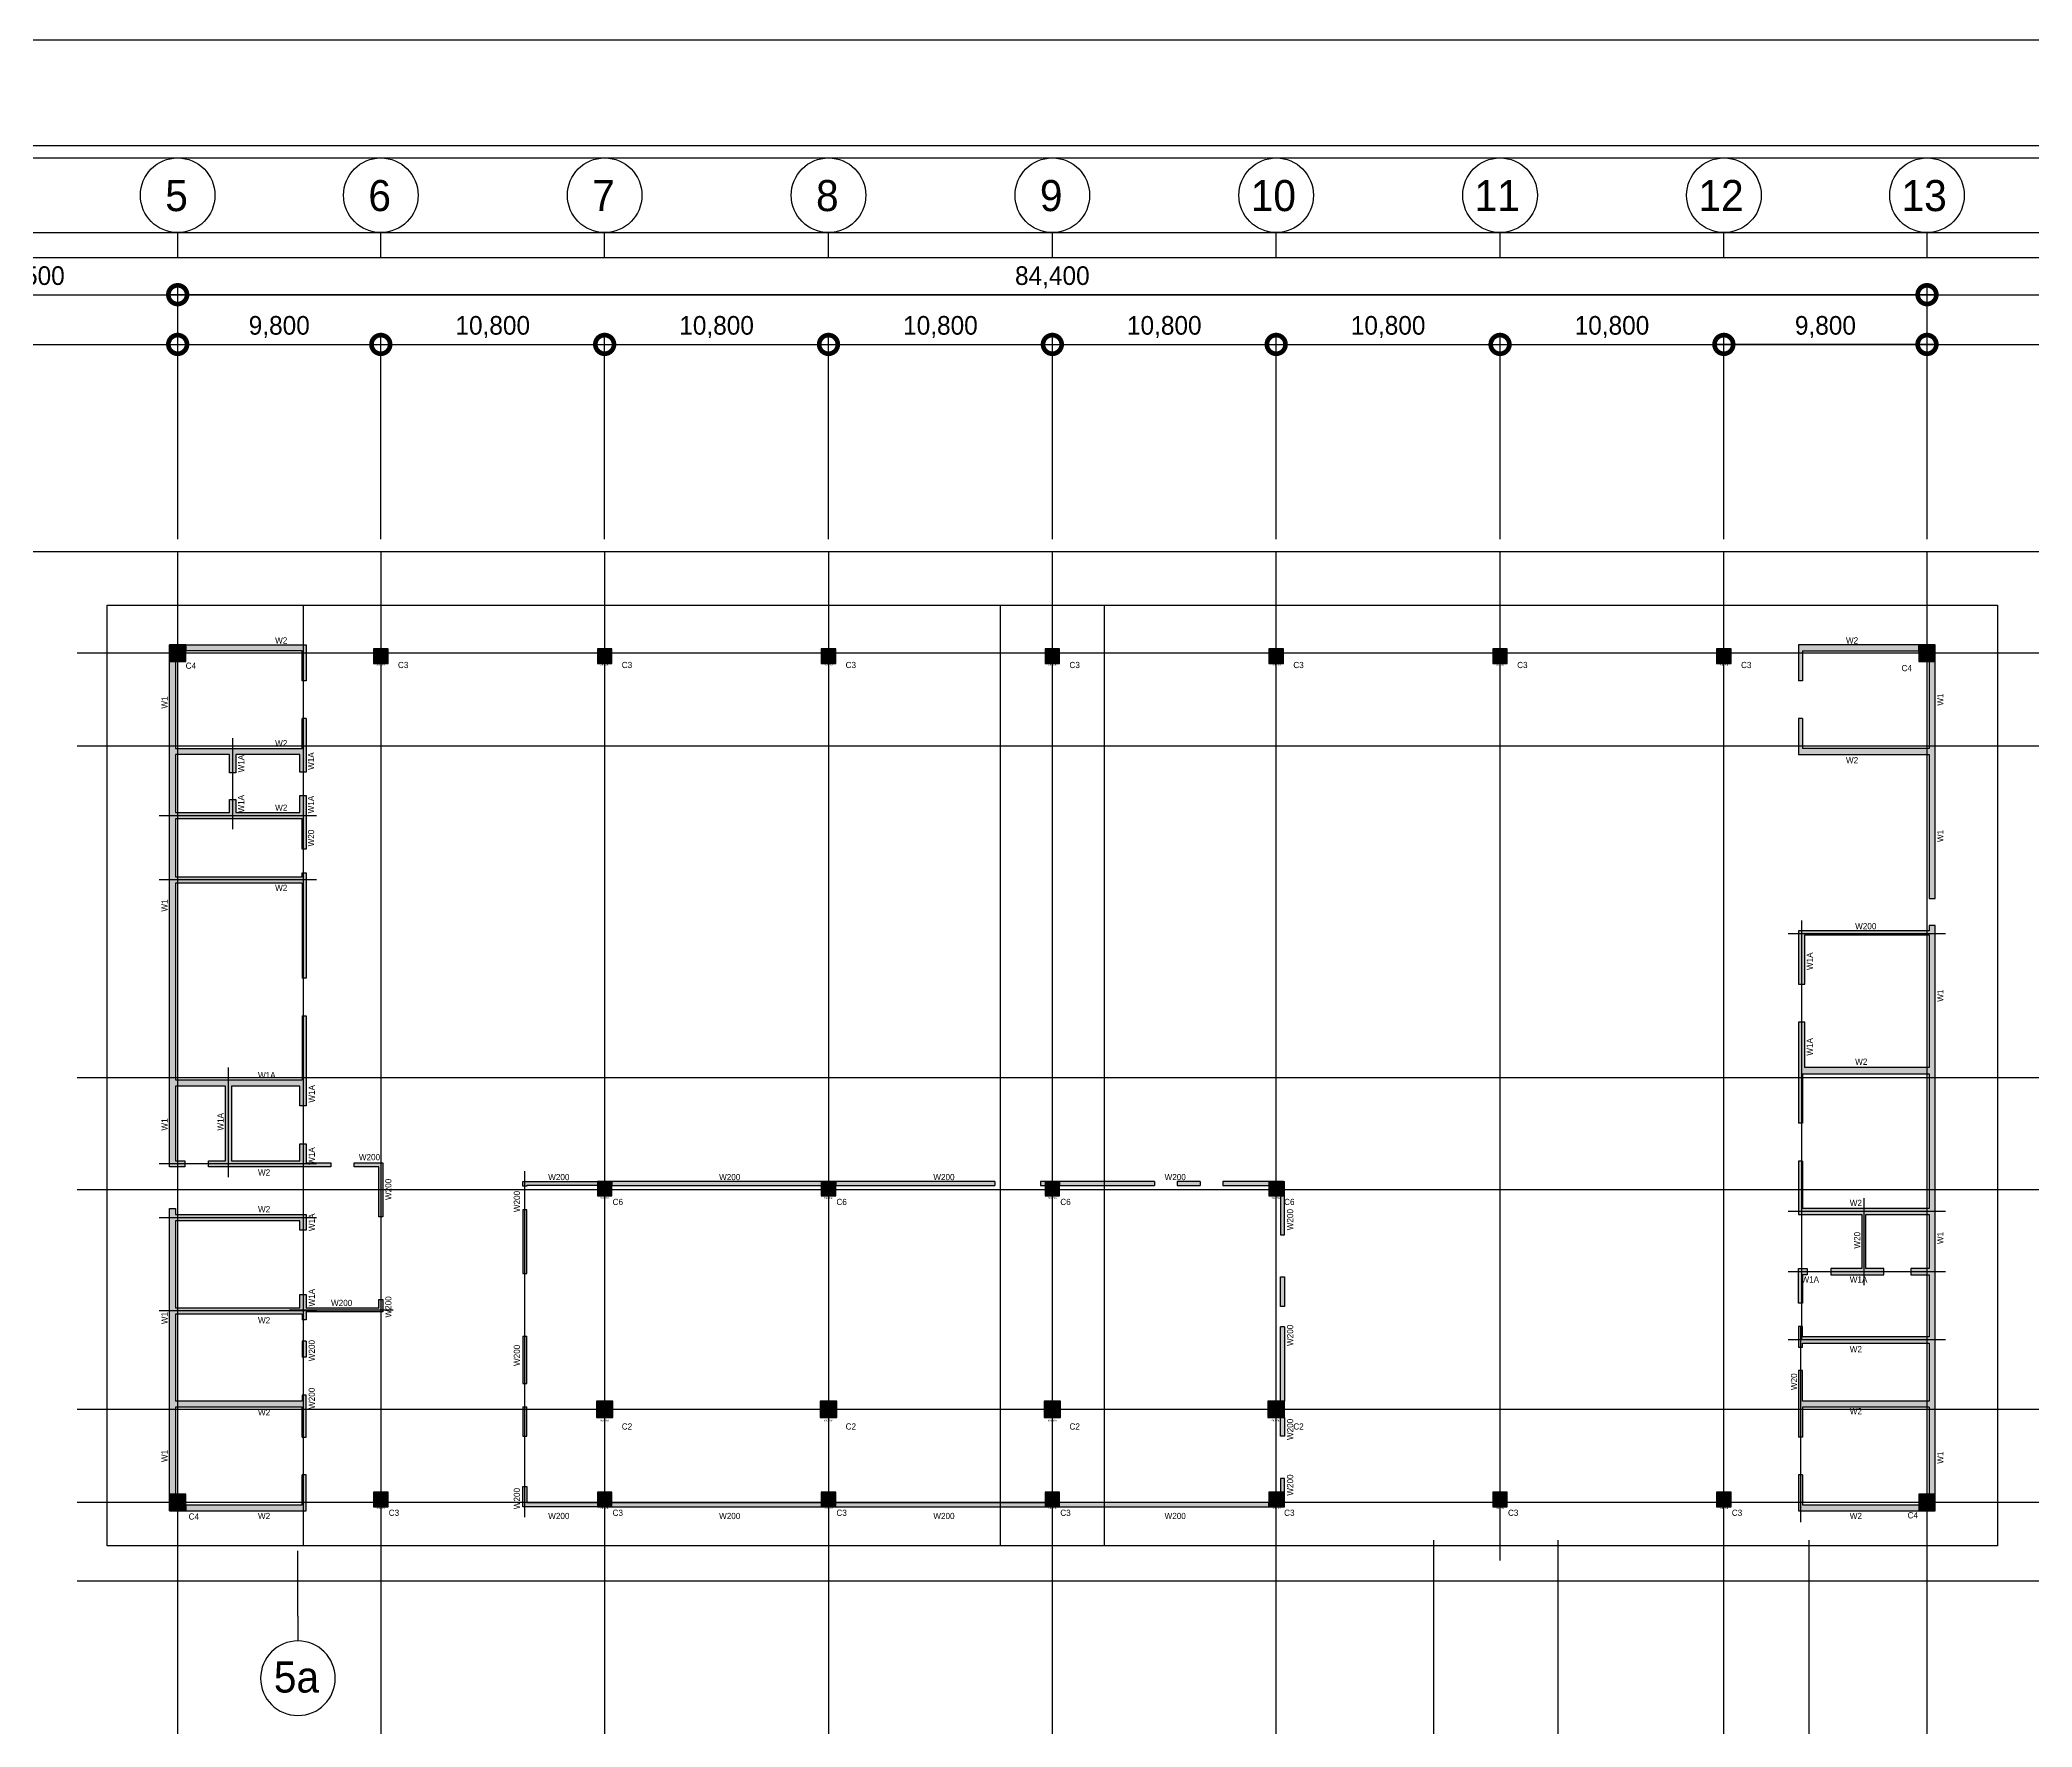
# Model space of a CAD drawing. Header units: millimetres. Extents: x 0 to 252300, y 0 to 178200.
# Drawn here: x 85903 to 182027, y 96767 to 178200 of the extents above; entities that cross this region are included whole.
import ezdxf

# ---------------------------------------------------------------- set-up
doc = ezdxf.new("R2010")
doc.units = ezdxf.units.MM
doc.header["$LTSCALE"] = 300
for name, color, linetype in [('A-CEN', 1, 'Continuous'), ('A-CEN_axis', 12, 'Continuous'), ('A-COLUMN', 2, 'Continuous'), ('A-CON', 2, 'Continuous'), ('A-DIM', 7, 'Continuous'), ('A-SYM-BUB', 3, 'Continuous'), ('구조SOLID', 253, 'Continuous')]:
    doc.layers.add(name, color=color, linetype=linetype)
for name, color, linetype, plot in [('check1', 191, 'Continuous', False), ('NOPLOT', 191, 'Continuous', False), ('기둥부호', 171, 'Continuous', False)]:
    doc.layers.add(name, color=color, linetype=linetype, plot=plot)
doc.styles.add('Gdim', font='Dotum.ttf')
doc.dimstyles.new('Gdim300', dxfattribs={"dimscale": 300, "dimtxt": 3, "dimasz": 6, "dimexe": 1.5, "dimexo": 2, "dimgap": 1, "dimtad": 1, "dimdec": 0, "dimzin": 0, "dimdsep": 46, "dimlunit": 6, "dimtxsty": 'Gdim', "dimblk": 'DOTSMALL', "dimblk1": 'DOTSMALL', "dimblk2": 'DOTSMALL', "dimcen": 1.5, "dimdle": 1.5, "dimclrd": 1, "dimclre": 1, "dimclrt": 256, "dimazin": 0, "dimtfac": 1, "dimtdec": 0, "dimtix": 1, "dimtmove": 2, "dimatfit": 3, "dimldrblk": 'DOTSMALL', "dimfxl": 1, "dimtolj": 1, "dimtzin": 0, "dimlwd": -1, "dimlwe": -1, "dimarcsym": 0})

# ---------------------------------------------------------------- blocks, each defined once
blk = doc.blocks.new('A$Cd589e0f6')
at = {"layer": 'NOPLOT'}
for points in [[(9900, -5700), (218700, -5700), (218700, -172500), (9900, -172500)], [(13500, -9300), (215100, -9300), (215100, -168900), (13500, -168900)], [(14700, -10500), (213900, -10500), (213900, -167700), (14700, -167700)], [(16500, -12300), (212100, -12300), (212100, -165900), (16500, -165900)], [(18900, -14700), (209700, -14700), (209700, -163500), (18900, -163500)], [(28900, -24700), (199700, -24700), (199700, -153500), (28900, -153500)]]:
    blk.add_lwpolyline(points, close=True, dxfattribs=at)
blk = doc.blocks.new('_DotSmall')
at = {"color": 0, "linetype": 'ByBlock', "const_width": 0.5}
blk.add_lwpolyline([(-0.0625, 0, 1), (0.0625, 0, 1)], format="xyb", close=True, dxfattribs=at)
blk = doc.blocks.new('*D349')
at = {"layer": 'A-DIM', "color": 1, "transparency": 16777216}
for p, q in [((62350, 14895), (74050, 14895)), ((62800, 5495), (62800, 15345)), ((73600, 5495), (73600, 15345))]:
    blk.add_line(p, q, dxfattribs=at)
at = {"layer": 'Defpoints', "color": 0, "transparency": 16777216}
for p in [(73600, 14895), (62800, 4895), (73600, 4895)]:
    blk.add_point(p, dxfattribs=at)
at = {"layer": 'A-DIM', "color": 1, "transparency": 16777216, "xscale": 1800, "yscale": 1800, "zscale": 1800, "rotation": 180}
blk.add_blockref('_DotSmall', (62800, 14895), dxfattribs=at)
at = {"layer": 'A-DIM', "color": 1, "transparency": 16777216, "xscale": 1800, "yscale": 1800, "zscale": 1800}
blk.add_blockref('_DotSmall', (73600, 14895), dxfattribs=at)
at = {"layer": 'A-DIM', "color": 3, "transparency": 16777216, "insert": (68200, 15732), "char_height": 900, "attachment_point": 5, "style": 'Gdim'}
blk.add_mtext('\\A1;10,800', dxfattribs=at)
blk = doc.blocks.new('*D350')
at = {"layer": 'A-DIM', "color": 1, "transparency": 16777216}
for p, q in [((51550, 14895), (63250, 14895)), ((52000, 5495), (52000, 15345)), ((62800, 5495), (62800, 15345))]:
    blk.add_line(p, q, dxfattribs=at)
at = {"layer": 'Defpoints', "color": 0, "transparency": 16777216}
for p in [(62800, 14895), (52000, 4895), (62800, 4895)]:
    blk.add_point(p, dxfattribs=at)
at = {"layer": 'A-DIM', "color": 1, "transparency": 16777216, "xscale": 1800, "yscale": 1800, "zscale": 1800, "rotation": 180}
blk.add_blockref('_DotSmall', (52000, 14895), dxfattribs=at)
at = {"layer": 'A-DIM', "color": 1, "transparency": 16777216, "xscale": 1800, "yscale": 1800, "zscale": 1800}
blk.add_blockref('_DotSmall', (62800, 14895), dxfattribs=at)
at = {"layer": 'A-DIM', "color": 3, "transparency": 16777216, "insert": (57400, 15732), "char_height": 900, "attachment_point": 5, "style": 'Gdim'}
blk.add_mtext('\\A1;10,800', dxfattribs=at)
blk = doc.blocks.new('*D351')
at = {"layer": 'A-DIM', "color": 1, "transparency": 16777216}
for p, q in [((41750, 14895), (52450, 14895)), ((42200, 5495), (42200, 15345)), ((52000, 5495), (52000, 15345))]:
    blk.add_line(p, q, dxfattribs=at)
at = {"layer": 'Defpoints', "color": 0, "transparency": 16777216}
for p in [(52000, 14895), (42200, 4895), (52000, 4895)]:
    blk.add_point(p, dxfattribs=at)
at = {"layer": 'A-DIM', "color": 1, "transparency": 16777216, "xscale": 1800, "yscale": 1800, "zscale": 1800, "rotation": 180}
blk.add_blockref('_DotSmall', (42200, 14895), dxfattribs=at)
at = {"layer": 'A-DIM', "color": 1, "transparency": 16777216, "xscale": 1800, "yscale": 1800, "zscale": 1800}
blk.add_blockref('_DotSmall', (52000, 14895), dxfattribs=at)
at = {"layer": 'A-DIM', "color": 3, "transparency": 16777216, "insert": (47100, 15732), "char_height": 900, "attachment_point": 5, "style": 'Gdim'}
blk.add_mtext('\\A1;9,800', dxfattribs=at)
blk = doc.blocks.new('*D352')
at = {"layer": 'A-DIM', "color": 1, "transparency": 16777216}
for p, q in [((27700, 5495), (27700, 17745)), ((42200, 5495), (42200, 17745)), ((27250, 17295), (42650, 17295))]:
    blk.add_line(p, q, dxfattribs=at)
at = {"layer": 'Defpoints', "color": 0, "transparency": 16777216}
for p in [(42200, 17295), (27700, 4895), (42200, 4895)]:
    blk.add_point(p, dxfattribs=at)
at = {"layer": 'A-DIM', "color": 1, "transparency": 16777216, "xscale": 1800, "yscale": 1800, "zscale": 1800, "rotation": 180}
blk.add_blockref('_DotSmall', (27700, 17295), dxfattribs=at)
at = {"layer": 'A-DIM', "color": 1, "transparency": 16777216, "xscale": 1800, "yscale": 1800, "zscale": 1800}
blk.add_blockref('_DotSmall', (42200, 17295), dxfattribs=at)
at = {"layer": 'A-DIM', "color": 3, "transparency": 16777216, "insert": (34950, 18132), "char_height": 900, "attachment_point": 5, "style": 'Gdim'}
blk.add_mtext('\\A1;14,500', dxfattribs=at)
blk = doc.blocks.new('*D356')
at = {"layer": 'A-DIM', "color": 1, "transparency": 16777216}
for p, q in [((73150, 14895), (84850, 14895)), ((73600, 5495), (73600, 15345)), ((84400, 5495), (84400, 15345))]:
    blk.add_line(p, q, dxfattribs=at)
at = {"layer": 'Defpoints', "color": 0, "transparency": 16777216}
for p in [(84400, 14895), (73600, 4895), (84400, 4895)]:
    blk.add_point(p, dxfattribs=at)
at = {"layer": 'A-DIM', "color": 1, "transparency": 16777216, "xscale": 1800, "yscale": 1800, "zscale": 1800, "rotation": 180}
blk.add_blockref('_DotSmall', (73600, 14895), dxfattribs=at)
at = {"layer": 'A-DIM', "color": 1, "transparency": 16777216, "xscale": 1800, "yscale": 1800, "zscale": 1800}
blk.add_blockref('_DotSmall', (84400, 14895), dxfattribs=at)
at = {"layer": 'A-DIM', "color": 3, "transparency": 16777216, "insert": (79000, 15732), "char_height": 900, "attachment_point": 5, "style": 'Gdim'}
blk.add_mtext('\\A1;10,800', dxfattribs=at)
blk = doc.blocks.new('*D363')
at = {"layer": 'A-DIM', "color": 1, "transparency": 16777216}
for p, q in [((105550, 14895), (117250, 14895)), ((106000, 5495), (106000, 15345)), ((116800, 5495), (116800, 15345))]:
    blk.add_line(p, q, dxfattribs=at)
at = {"layer": 'Defpoints', "color": 0, "transparency": 16777216}
for p in [(116800, 14895), (106000, 4895), (116800, 4895)]:
    blk.add_point(p, dxfattribs=at)
at = {"layer": 'A-DIM', "color": 1, "transparency": 16777216, "xscale": 1800, "yscale": 1800, "zscale": 1800, "rotation": 180}
blk.add_blockref('_DotSmall', (106000, 14895), dxfattribs=at)
at = {"layer": 'A-DIM', "color": 1, "transparency": 16777216, "xscale": 1800, "yscale": 1800, "zscale": 1800}
blk.add_blockref('_DotSmall', (116800, 14895), dxfattribs=at)
at = {"layer": 'A-DIM', "color": 3, "transparency": 16777216, "insert": (111400, 15732), "char_height": 900, "attachment_point": 5, "style": 'Gdim'}
blk.add_mtext('\\A1;10,800', dxfattribs=at)
blk = doc.blocks.new('*D364')
at = {"layer": 'A-DIM', "color": 1, "transparency": 16777216}
for p, q in [((127050, 14895), (116350, 14895)), ((116800, 5495), (116800, 15345)), ((126600, 5495), (126600, 15345))]:
    blk.add_line(p, q, dxfattribs=at)
at = {"layer": 'Defpoints', "color": 0, "transparency": 16777216}
for p in [(116800, 14895), (116800, 4895), (126600, 4895)]:
    blk.add_point(p, dxfattribs=at)
at = {"layer": 'A-DIM', "color": 1, "transparency": 16777216, "xscale": 1800, "yscale": 1800, "zscale": 1800, "rotation": 180}
blk.add_blockref('_DotSmall', (116800, 14895), dxfattribs=at)
at = {"layer": 'A-DIM', "color": 1, "transparency": 16777216, "xscale": 1800, "yscale": 1800, "zscale": 1800}
blk.add_blockref('_DotSmall', (126600, 14895), dxfattribs=at)
at = {"layer": 'A-DIM', "color": 3, "transparency": 16777216, "insert": (121700, 15732), "char_height": 900, "attachment_point": 5, "style": 'Gdim'}
blk.add_mtext('\\A1;9,800', dxfattribs=at)
blk = doc.blocks.new('*D365')
at = {"layer": 'A-DIM', "color": 1, "transparency": 16777216}
for p, q in [((42200, 5495), (42200, 17745)), ((126600, 5495), (126600, 17745)), ((127050, 17295), (41750, 17295))]:
    blk.add_line(p, q, dxfattribs=at)
at = {"layer": 'Defpoints', "color": 0, "transparency": 16777216}
for p in [(42200, 17295), (42200, 4895), (126600, 4895)]:
    blk.add_point(p, dxfattribs=at)
at = {"layer": 'A-DIM', "color": 1, "transparency": 16777216, "xscale": 1800, "yscale": 1800, "zscale": 1800, "rotation": 180}
blk.add_blockref('_DotSmall', (42200, 17295), dxfattribs=at)
at = {"layer": 'A-DIM', "color": 1, "transparency": 16777216, "xscale": 1800, "yscale": 1800, "zscale": 1800}
blk.add_blockref('_DotSmall', (126600, 17295), dxfattribs=at)
at = {"layer": 'A-DIM', "color": 3, "transparency": 16777216, "insert": (84400, 18132), "char_height": 900, "attachment_point": 5, "style": 'Gdim'}
blk.add_mtext('\\A1;84,400', dxfattribs=at)
blk = doc.blocks.new('*D366')
at = {"layer": 'A-DIM', "color": 1, "transparency": 16777216}
for p, q in [((94750, 14895), (106450, 14895)), ((95200, 5495), (95200, 15345)), ((106000, 5495), (106000, 15345))]:
    blk.add_line(p, q, dxfattribs=at)
at = {"layer": 'Defpoints', "color": 0, "transparency": 16777216}
for p in [(106000, 14895), (95200, 4895), (106000, 4895)]:
    blk.add_point(p, dxfattribs=at)
at = {"layer": 'A-DIM', "color": 1, "transparency": 16777216, "xscale": 1800, "yscale": 1800, "zscale": 1800, "rotation": 180}
blk.add_blockref('_DotSmall', (95200, 14895), dxfattribs=at)
at = {"layer": 'A-DIM', "color": 1, "transparency": 16777216, "xscale": 1800, "yscale": 1800, "zscale": 1800}
blk.add_blockref('_DotSmall', (106000, 14895), dxfattribs=at)
at = {"layer": 'A-DIM', "color": 3, "transparency": 16777216, "insert": (100600, 15732), "char_height": 900, "attachment_point": 5, "style": 'Gdim'}
blk.add_mtext('\\A1;10,800', dxfattribs=at)
blk = doc.blocks.new('*D367')
at = {"layer": 'A-DIM', "color": 1, "transparency": 16777216}
for p, q in [((83950, 14895), (95650, 14895)), ((84400, 5495), (84400, 15345)), ((95200, 5495), (95200, 15345))]:
    blk.add_line(p, q, dxfattribs=at)
at = {"layer": 'Defpoints', "color": 0, "transparency": 16777216}
for p in [(95200, 14895), (84400, 4895), (95200, 4895)]:
    blk.add_point(p, dxfattribs=at)
at = {"layer": 'A-DIM', "color": 1, "transparency": 16777216, "xscale": 1800, "yscale": 1800, "zscale": 1800, "rotation": 180}
blk.add_blockref('_DotSmall', (84400, 14895), dxfattribs=at)
at = {"layer": 'A-DIM', "color": 1, "transparency": 16777216, "xscale": 1800, "yscale": 1800, "zscale": 1800}
blk.add_blockref('_DotSmall', (95200, 14895), dxfattribs=at)
at = {"layer": 'A-DIM', "color": 3, "transparency": 16777216, "insert": (89800, 15732), "char_height": 900, "attachment_point": 5, "style": 'Gdim'}
blk.add_mtext('\\A1;10,800', dxfattribs=at)
blk = doc.blocks.new('C2')
at = {"layer": '구조SOLID'}
h = blk.add_hatch(color=256, dxfattribs=at)
h.dxf.hatch_style = 1
h.paths.add_polyline_path([(-400, -400), (400, -400), (400, 400), (-400, 400)])
at = {"layer": 'A-COLUMN'}
blk.add_lwpolyline([(-400, -400), (400, -400), (400, 400), (-400, 400)], close=True, dxfattribs=at)
at = {"layer": 'NOPLOT', "style": 'Gdim'}
blk.add_text('800X800', height=75, dxfattribs=at).set_placement((-217, -580))
blk = doc.blocks.new('C3')
at = {"layer": 'A-COLUMN'}
blk.add_lwpolyline([(-350, -350), (350, -350), (350, 350), (-350, 350)], close=True, dxfattribs=at)
at = {"layer": 'NOPLOT', "style": 'Gdim'}
blk.add_text('700X700', height=75, dxfattribs=at).set_placement((-212, -459))
blk = doc.blocks.new('C6')
at = {"layer": '구조SOLID'}
h = blk.add_hatch(color=256, dxfattribs=at)
h.dxf.hatch_style = 1
h.paths.add_polyline_path([(-350, -350), (350, -350), (350, 350), (-350, 350)])
at = {"layer": 'A-COLUMN'}
blk.add_lwpolyline([(-350, -350), (350, -350), (350, 350), (-350, 350)], close=True, dxfattribs=at)
at = {"layer": 'NOPLOT', "style": 'Gdim'}
blk.add_text('700X700', height=75, dxfattribs=at).set_placement((-219, -498))
blk = doc.blocks.new('C4')
at = {"layer": 'A-COLUMN'}
blk.add_lwpolyline([(-400, -400), (400, -400), (400, 400), (-400, 400)], close=True, dxfattribs=at)
at = {"layer": 'NOPLOT', "style": 'Gdim'}
blk.add_text('800X800', height=75, dxfattribs=at).set_placement((-207, -348))
blk = doc.blocks.new('grid-noplot-update')
at = {"layer": 'A-CEN_axis'}
for p, q in [((42200, -123905), (42200, 4895)), ((52000, 4895), (52000, -75026.5)), ((62800, 4895), (62800, -75026.5)), ((73600, 4895), (73600, -75026.5)), ((84400, -123905), (84400, 4895)), ((95200, -123905), (95200, 4895)), ((106000, -43800), (106000, 4895)), ((116800, -123905), (116800, 4895)), ((126600, -123905), (126600, 4895)), ((149346.4, 0), (37353.2, 0)), ((149346.4, -4500), (37353.2, -4500)), ((149346.4, -20500), (37353.2, -20500)), ((149346.4, -25900), (37353.2, -25900)), ((149346.4, -36500), (37353.2, -36500)), ((149346.4, -41000), (37353.2, -41000)), ((102800, -70600), (102800, -42815.4)), ((108800, -70600), (108800, -42815.4)), ((120900, -42815.4), (120900, -123905)), ((48000, -46476.2), (48000, -43330)), ((149346.4, -44800), (37353.2, -44800))]:
    blk.add_line(p, q, dxfattribs=at)
at = {"layer": 'A-SYM-BUB', "color": 7, "elevation": 0}
for points in [[(42200, 19095), (42200, 20295, -1), (42200, 23895, -1), (42200, 20295, 0)], [(52000, 19095), (52000, 20295, -1), (52000, 23895, -1), (52000, 20295, 0)], [(62800, 19095), (62800, 20295, -1), (62800, 23895, -1), (62800, 20295, 0)], [(73600, 19095), (73600, 20295, -1), (73600, 23895, -1), (73600, 20295, 0)], [(84400, 19095), (84400, 20295, -1), (84400, 23895, -1), (84400, 20295, 0)], [(95200, 19095), (95200, 20295, -1), (95200, 23895, -1), (95200, 20295, 0)], [(106000, 19095), (106000, 20295, -1), (106000, 23895, -1), (106000, 20295, 0)], [(116800, 19095), (116800, 20295, -1), (116800, 23895, -1), (116800, 20295, 0)], [(126600, 19095), (126600, 20295, -1), (126600, 23895, -1), (126600, 20295, 0)]]:
    blk.add_lwpolyline(points, format="xyb", dxfattribs=at)
at = {"layer": 'NOPLOT', "elevation": 0}
blk.add_lwpolyline([(48000, -46476.2), (48000, -47676.2, 1), (48000, -51276.2, 1), (48000, -47676.2, 0)], format="xyb", dxfattribs=at)
at = {"layer": 'A-SYM-BUB', "style": 'Gdim'}
for s, p in [('5', (41598.5, 21329)), ('6', (51398.5, 21329)), ('7', (62198.5, 21329)), ('8', (72998.5, 21329)), ('9', (83798.5, 21329)), ('10', (93971.8, 21329)), ('11', (104771.8, 21329)), ('12', (115571.8, 21329)), ('13', (125371.8, 21329))]:
    blk.add_text(s, height=1500, dxfattribs=at).set_placement(p)
at = {"layer": 'NOPLOT', "style": 'Gdim'}
blk.add_text('5a', height=1500, dxfattribs=at).set_placement((46838.6, -50167.5))
at = {"layer": 'A-DIM'}
for base, p1, p2, picture, middle in [((42200, 17295), (27700, 4895), (42200, 4895), '*D352', (34950, 18132.3)), ((52000, 14895), (42200, 4895), (52000, 4895), '*D351', (47100, 15732.3)), ((62800, 14895), (52000, 4895), (62800, 4895), '*D350', (57400, 15732.3)), ((73600, 14895), (62800, 4895), (73600, 4895), '*D349', (68200, 15732.3)), ((84400, 14895), (73600, 4895), (84400, 4895), '*D356', (79000, 15732.3)), ((116800, 14895), (126600, 4895), (116800, 4895), '*D364', (121700, 15732.3))]:
    dim = blk.add_linear_dim(base=base, p1=p1, p2=p2, angle=180, dimstyle='Gdim300', override={"dimtxsty": 'Gdim', "dimclrt": 3}, dxfattribs=at)
    dim.commit()
    dim.dimension.update_dxf_attribs({"geometry": picture, "text_midpoint": middle})
for base, p1, p2, picture, middle in [((42200, 17295), (126600, 4895), (42200, 4895), '*D365', (84400, 18132.3)), ((95200, 14895), (84400, 4895), (95200, 4895), '*D367', (89800, 15732.3)), ((106000, 14895), (95200, 4895), (106000, 4895), '*D366', (100600, 15732.3)), ((116800, 14895), (106000, 4895), (116800, 4895), '*D363', (111400, 15732.3))]:
    dim = blk.add_linear_dim(base=base, p1=p1, p2=p2, dimstyle='Gdim300', override={"dimtxsty": 'Gdim', "dimclrt": 3}, dxfattribs=at)
    dim.commit()
    dim.dimension.update_dxf_attribs({"geometry": picture, "text_midpoint": middle})

msp = doc.modelspace()

# ---------------------------------------------------------------- hatches: boundary and pattern name
at = {"layer": '구조SOLID', "transparency": 33554687}
h = msp.add_hatch(color=256, dxfattribs=at)
h.dxf.hatch_style = 1
h.paths.add_polyline_path([(92954, 148205), (92154, 148205), (92154, 149005), (92954, 149005)])
at = {"layer": '구조SOLID'}
h = msp.add_hatch(color=256, dxfattribs=at)
h.dxf.hatch_style = 1
h.paths.add_polyline_path([(92454, 137505), (98554, 137505), (98554, 132920), (98754, 132920), (98754, 138005), (98554, 138005), (98554, 137805), (92454, 137805), (92454, 140605), (98554, 140605), (98554, 139135), (98754, 139135), (98754, 141725), (98454, 141725), (98454, 140905), (95354, 140905), (95354, 141530), (95054, 141530), (95054, 140905), (92454, 140905), (92454, 143705), (95054, 143705), (95054, 142830), (95354, 142830), (95354, 143705), (98454, 143705), (98454, 142855), (98754, 142855), (98754, 145440), (98654, 145440), (98554, 145440), (98554, 144005), (92454, 144005), (92454, 148205), (92154, 148205), (92154, 123805), (92904, 123805), (92904, 124105), (92454, 124105), (92454, 127705), (94854, 127705), (94854, 124105), (94034, 124105), (94034, 123805), (99939, 123805), (99939, 124005), (98754, 124005), (98754, 124925), (98454, 124925), (98454, 124105), (95154, 124105), (95154, 127705), (98454, 127705), (98454, 126755), (98754, 126755), (98754, 131090), (98554, 131090), (98554, 128005), (92454, 128005)])
h.paths.add_polyline_path([(98754, 149005), (92954, 149005), (92954, 148705), (98554, 148705), (98554, 147270), (98754, 147270)])
h.paths.add_polyline_path([(102454, 124005), (101069, 124005), (101069, 123805), (102254, 123805), (102254, 121400), (102454, 121400)])
h = msp.add_hatch(color=256, dxfattribs=at)
h.dxf.hatch_style = 1
h.paths.add_polyline_path([(176554, 149005), (170754, 149005), (170754, 147270), (170954, 147270), (170954, 148705), (176554, 148705)])
h.paths.add_polyline_path([(177354, 148205), (177054, 148205), (177054, 144005), (170954, 144005), (170954, 145440), (170754, 145440), (170754, 143705), (177054, 143705), (177054, 136755), (177354, 136755)])
at = {"layer": '구조SOLID', "transparency": 33554687}
h = msp.add_hatch(color=256, dxfattribs=at)
h.dxf.hatch_style = 1
h.paths.add_polyline_path([(176554, 149005), (177354, 149005), (177354, 148205), (176554, 148205)])
at = {"layer": '구조SOLID'}
h = msp.add_hatch(color=256, dxfattribs=at)
h.dxf.hatch_style = 1
h.paths.add_polyline_path([(102004, 148105), (102704, 148105), (102704, 148805), (102004, 148805)])
h.paths.add_polyline_path([(102123, 147977), (102588, 147977), (102588, 148090), (102123, 148090)], flags=9)
h = msp.add_hatch(color=256, dxfattribs=at)
h.dxf.hatch_style = 1
h.paths.add_polyline_path([(112804, 148105), (113504, 148105), (113504, 148805), (112804, 148805)])
h.paths.add_polyline_path([(112923, 147977), (113388, 147977), (113388, 148090), (112923, 148090)], flags=9)
h = msp.add_hatch(color=256, dxfattribs=at)
h.dxf.hatch_style = 1
h.paths.add_polyline_path([(123604, 148105), (124304, 148105), (124304, 148805), (123604, 148805)])
h.paths.add_polyline_path([(123723, 147977), (124188, 147977), (124188, 148090), (123723, 148090)], flags=9)
h = msp.add_hatch(color=256, dxfattribs=at)
h.dxf.hatch_style = 1
h.paths.add_polyline_path([(134404, 148105), (135104, 148105), (135104, 148805), (134404, 148805)])
h.paths.add_polyline_path([(134523, 147977), (134988, 147977), (134988, 148090), (134523, 148090)], flags=9)
h = msp.add_hatch(color=256, dxfattribs=at)
h.dxf.hatch_style = 1
h.paths.add_polyline_path([(145204, 148105), (145904, 148105), (145904, 148805), (145204, 148805)])
h.paths.add_polyline_path([(145323, 147977), (145788, 147977), (145788, 148090), (145323, 148090)], flags=9)
h = msp.add_hatch(color=256, dxfattribs=at)
h.dxf.hatch_style = 1
h.paths.add_polyline_path([(156004, 148105), (156704, 148105), (156704, 148805), (156004, 148805)])
h.paths.add_polyline_path([(156123, 147977), (156588, 147977), (156588, 148090), (156123, 148090)], flags=9)
h = msp.add_hatch(color=256, dxfattribs=at)
h.dxf.hatch_style = 1
h.paths.add_polyline_path([(166804, 148105), (167504, 148105), (167504, 148805), (166804, 148805)])
h.paths.add_polyline_path([(166923, 147977), (167388, 147977), (167388, 148090), (166923, 148090)], flags=9)
h = msp.add_hatch(color=256, dxfattribs=at)
h.dxf.hatch_style = 1
h.paths.add_polyline_path([(177354, 135455), (177054, 135455), (177054, 135205), (170754, 135205), (170754, 132620), (171054, 132620), (171054, 135005), (177054, 135005), (177054, 128605), (171054, 128605), (171054, 130790), (170754, 130790), (170754, 125920), (170954, 125920), (170954, 128305), (177054, 128305), (177054, 121805), (170954, 121805), (170954, 124090), (170754, 124090), (170754, 121505), (173804, 121505), (173804, 118905), (172309, 118905), (172309, 118605), (174879, 118605), (174879, 118905), (174004, 118905), (174004, 121505), (177054, 121505), (177054, 118905), (176179, 118905), (176179, 118605), (177054, 118605), (177054, 115605), (170954, 115605), (170954, 116105), (170754, 116105), (170754, 115105), (170954, 115105), (170954, 115305), (177054, 115305), (177054, 112505), (170954, 112505), (170954, 113975), (170754, 113975), (170754, 110770), (170954, 110770), (170954, 112205), (177054, 112205), (177054, 108005), (177354, 108005)])
h.paths.add_polyline_path([(171679, 118905), (170754, 118905), (170754, 117235), (170954, 117235), (170954, 118605), (171679, 118605)], flags=0)
h.paths.add_polyline_path([(176554, 107505), (170954, 107505), (170954, 108940), (170754, 108940), (170754, 107205), (176554, 107205)])
h = msp.add_hatch(color=256, dxfattribs=at)
h.dxf.hatch_style = 1
h.paths.add_polyline_path([(145954, 116080), (145754, 116080), (145754, 112505), (145954, 112505)])
h.paths.add_polyline_path([(145954, 117070), (145754, 117070), (145754, 118505), (145954, 118505)])
h.paths.add_polyline_path([(109204, 112230), (109404, 112230), (109404, 110805), (109204, 110805)])
h.paths.add_polyline_path([(109204, 113360), (109404, 113360), (109404, 115635), (109204, 115635)])
h.paths.add_polyline_path([(109204, 118665), (109404, 118665), (109404, 121740), (109204, 121740)])
h.paths.add_polyline_path([(112804, 123105), (112804, 122905), (109404, 122905), (109404, 122870), (109204, 122870), (109204, 123105)])
h.paths.add_polyline_path([(113504, 123105), (113504, 122905), (123604, 122905), (123604, 123105)])
h.paths.add_polyline_path([(145754, 111705), (145954, 111705), (145954, 110805), (145754, 110805)])
h.paths.add_polyline_path([(145204, 107405), (145204, 107605), (135104, 107605), (135104, 107405)])
h.paths.add_polyline_path([(134404, 107605), (134404, 107405), (124304, 107405), (124304, 107605)])
h.paths.add_polyline_path([(123604, 107605), (123604, 107405), (113504, 107405), (113504, 107605)])
h.paths.add_polyline_path([(112804, 107605), (112804, 107405), (109204, 107405), (109204, 108375), (109404, 108375), (109404, 107605)])
h.paths.add_polyline_path([(145904, 122405), (145754, 122405), (145754, 120535), (145954, 120535), (145954, 123105), (145904, 123105)])
h.paths.add_polyline_path([(145904, 107405), (145954, 107405), (145954, 108775), (145754, 108775), (145754, 108105), (145904, 108105)])
h.paths.add_polyline_path([(142979, 123105), (142979, 122905), (145204, 122905), (145204, 123105)])
h.paths.add_polyline_path([(139679, 122905), (139679, 123105), (135104, 123105), (135104, 122905)])
h.paths.add_polyline_path([(140779, 123105), (140779, 122905), (141879, 122905), (141879, 123105)])
h.paths.add_polyline_path([(131979, 122905), (131979, 123105), (124304, 123105), (124304, 122905)])
h.paths.add_polyline_path([(134179, 123105), (134179, 122905), (134404, 122905), (134404, 123105)])
h = msp.add_hatch(color=256, dxfattribs=at)
h.dxf.hatch_style = 1
h.paths.add_polyline_path([(92454, 121205), (98454, 121205), (98454, 120755), (98754, 120755), (98754, 121505), (92454, 121505), (92454, 121795), (92154, 121795), (92154, 108005), (92454, 108005), (92454, 112205), (98554, 112205), (98554, 110770), (98754, 110770), (98754, 112790), (98554, 112790), (98554, 112505), (92454, 112505), (92454, 116705), (98554, 116705), (98554, 116420), (98754, 116420), (98754, 116805), (102454, 116805), (102454, 117410), (102254, 117410), (102254, 117005), (98754, 117005), (98754, 117655), (98454, 117655), (98454, 117005), (92454, 117005)])
h.paths.add_polyline_path([(98754, 115390), (98554, 115390), (98554, 114620), (98754, 114620)], flags=17)
h.paths.add_polyline_path([(98754, 108940), (98554, 108940), (98554, 107505), (92954, 107505), (92954, 107205), (98754, 107205)])
h = msp.add_hatch(color=256, dxfattribs=at)
h.dxf.hatch_style = 1
h.paths.add_polyline_path([(171179, 118905), (170754, 118905), (170754, 117235), (170954, 117235), (170954, 118605), (171179, 118605)])
at = {"layer": '구조SOLID', "transparency": 33554687}
h = msp.add_hatch(color=256, dxfattribs=at)
h.dxf.hatch_style = 1
h.paths.add_polyline_path([(92954, 108005), (92154, 108005), (92154, 107205), (92954, 107205)])
at = {"layer": '구조SOLID'}
h = msp.add_hatch(color=256, dxfattribs=at)
h.dxf.hatch_style = 1
h.paths.add_polyline_path([(102004, 107405), (102704, 107405), (102704, 108105), (102004, 108105)])
h.paths.add_polyline_path([(102123, 107277), (102588, 107277), (102588, 107390), (102123, 107390)], flags=9)
h = msp.add_hatch(color=256, dxfattribs=at)
h.dxf.hatch_style = 1
h.paths.add_polyline_path([(112804, 107405), (113504, 107405), (113504, 108105), (112804, 108105)])
h.paths.add_polyline_path([(112923, 107277), (113388, 107277), (113388, 107390), (112923, 107390)], flags=9)
h = msp.add_hatch(color=256, dxfattribs=at)
h.dxf.hatch_style = 1
h.paths.add_polyline_path([(123604, 107405), (124304, 107405), (124304, 108105), (123604, 108105)])
h.paths.add_polyline_path([(123723, 107277), (124188, 107277), (124188, 107390), (123723, 107390)], flags=9)
h = msp.add_hatch(color=256, dxfattribs=at)
h.dxf.hatch_style = 1
h.paths.add_polyline_path([(134404, 107405), (135104, 107405), (135104, 108105), (134404, 108105)])
h.paths.add_polyline_path([(134523, 107277), (134988, 107277), (134988, 107390), (134523, 107390)], flags=9)
h = msp.add_hatch(color=256, dxfattribs=at)
h.dxf.hatch_style = 1
h.paths.add_polyline_path([(145204, 107405), (145904, 107405), (145904, 108105), (145204, 108105)])
h.paths.add_polyline_path([(145323, 107277), (145788, 107277), (145788, 107390), (145323, 107390)], flags=9)
h = msp.add_hatch(color=256, dxfattribs=at)
h.dxf.hatch_style = 1
h.paths.add_polyline_path([(156004, 107405), (156704, 107405), (156704, 108105), (156004, 108105)])
h.paths.add_polyline_path([(156123, 107277), (156588, 107277), (156588, 107390), (156123, 107390)], flags=9)
h = msp.add_hatch(color=256, dxfattribs=at)
h.dxf.hatch_style = 1
h.paths.add_polyline_path([(166804, 107405), (167504, 107405), (167504, 108105), (166804, 108105)])
h.paths.add_polyline_path([(166923, 107277), (167388, 107277), (167388, 107390), (166923, 107390)], flags=9)
at = {"layer": '구조SOLID', "transparency": 33554687}
h = msp.add_hatch(color=256, dxfattribs=at)
h.dxf.hatch_style = 1
h.paths.add_polyline_path([(176554, 108005), (177354, 108005), (177354, 107205), (176554, 107205)])

# ---------------------------------------------------------------- linework, layer by layer
at = {"layer": 'A-CEN'}
for p, q in [((98604, 150915), (98604, 105515)), ((95204, 144505), (95204, 140105)), ((99254, 140755), (91654, 140755)), ((99254, 137655), (91654, 137655)), ((170904, 135705), (170904, 115455)), ((177854, 135055), (170254, 135055)), ((95004, 123305), (95004, 128605)), ((99254, 123955), (91654, 123955)), ((109304, 106905), (109304, 123605)), ((173904, 122305), (173904, 118105)), ((99254, 121355), (91654, 121355)), ((177854, 121655), (170254, 121655)), ((170254, 118755), (177854, 118755)), ((99254, 116855), (91654, 116855)), ((97954, 116905), (102954, 116905)), ((177854, 115455), (170254, 115455)), ((170854, 116090), (170854, 106653))]:
    msp.add_line(p, q, dxfattribs=at)
at = {"layer": 'A-CON'}
for p, q in [((92154, 123805), (92154, 149005)), ((92154, 149005), (98754, 149005)), ((92954, 149005), (92954, 148705)), ((98754, 149005), (98754, 147270)), ((170754, 149005), (170754, 147270)), ((177354, 149005), (170754, 149005)), ((176554, 148705), (176554, 149005)), ((177354, 136755), (177354, 149005)), ((92454, 148205), (92154, 148205)), ((92454, 148205), (92454, 144005)), ((98554, 148705), (92954, 148705)), ((98554, 147270), (98554, 148705)), ((170954, 148705), (170954, 147270)), ((170954, 148705), (176554, 148705)), ((177054, 148205), (177054, 144005)), ((177054, 148205), (177354, 148205)), ((98754, 147270), (98554, 147270)), ((170954, 147270), (170754, 147270)), ((98654, 145440), (98554, 145440)), ((98554, 144005), (98554, 145440)), ((98754, 145440), (98654, 145440)), ((98754, 145440), (98754, 142855)), ((170754, 145440), (170754, 143705)), ((170954, 145440), (170754, 145440)), ((170954, 145440), (170954, 144005)), ((92454, 144005), (98554, 144005)), ((95054, 143705), (92454, 143705)), ((92454, 143705), (92454, 140905)), ((95054, 142830), (95054, 143705)), ((98454, 143705), (95354, 143705)), ((95354, 143705), (95354, 142830)), ((98454, 142855), (98454, 143705)), ((170754, 143705), (177054, 143705)), ((177054, 144005), (170954, 144005)), ((177054, 143705), (177054, 136755)), ((95354, 142830), (95054, 142830)), ((98754, 142855), (98454, 142855)), ((95054, 140905), (95054, 141530)), ((95054, 141530), (95354, 141530)), ((95354, 141530), (95354, 140905)), ((98454, 140905), (98454, 141725)), ((98454, 141725), (98754, 141725)), ((98754, 141725), (98754, 139135)), ((92454, 140905), (95054, 140905)), ((98554, 140605), (92454, 140605)), ((92454, 140605), (92454, 137805)), ((95354, 140905), (98454, 140905)), ((98554, 139135), (98554, 140605)), ((98754, 139135), (98554, 139135)), ((92454, 137805), (98554, 137805)), ((98554, 137505), (92454, 137505)), ((92454, 137505), (92454, 128005)), ((98554, 137805), (98554, 138005)), ((98554, 138005), (98754, 138005)), ((98554, 137505), (98554, 132920)), ((98754, 138005), (98754, 132920)), ((177054, 136755), (177354, 136755)), ((177054, 135205), (170754, 135205)), ((170754, 135205), (170754, 132620)), ((171054, 132620), (171054, 135005)), ((171054, 135005), (177054, 135005)), ((177354, 135455), (177054, 135455)), ((177054, 135455), (177054, 135205)), ((177054, 135005), (177054, 128605)), ((177354, 107205), (177354, 135455)), ((98754, 132920), (98554, 132920)), ((170754, 132620), (171054, 132620)), ((98554, 131090), (98554, 128005)), ((98554, 131090), (98754, 131090)), ((98754, 131090), (98754, 126755)), ((171054, 130790), (170754, 130790)), ((170754, 130790), (170754, 125920)), ((171054, 128605), (171054, 130790)), ((92454, 128005), (98554, 128005)), ((170954, 128305), (177054, 128305)), ((170954, 128305), (170954, 125920)), ((177054, 128605), (171054, 128605)), ((177054, 128305), (177054, 121805)), ((94854, 127705), (92454, 127705)), ((92454, 127705), (92454, 124105)), ((94854, 124105), (94854, 127705)), ((98454, 127705), (95154, 127705)), ((95154, 127705), (95154, 124105)), ((98454, 126755), (98454, 127705)), ((98754, 126755), (98454, 126755)), ((170954, 125920), (170754, 125920)), ((92454, 124105), (92904, 124105)), ((92904, 124105), (92904, 123805)), ((94034, 123805), (94034, 124105)), ((94034, 124105), (94854, 124105)), ((95154, 124105), (98454, 124105)), ((98454, 124105), (98454, 124925)), ((98454, 124925), (98754, 124925)), ((98754, 124925), (98754, 124005)), ((98754, 124005), (99939, 124005)), ((99939, 124005), (99939, 123805)), ((170754, 124090), (170754, 121505)), ((170954, 124090), (170754, 124090)), ((170954, 124090), (170954, 121805)), ((92904, 123805), (92154, 123805)), ((99939, 123805), (94034, 123805)), ((109204, 122870), (109204, 123105)), ((109204, 123105), (112804, 123105)), ((112804, 123105), (112804, 122905)), ((113504, 123105), (113504, 122905)), ((123604, 123105), (123604, 122905)), ((124304, 123105), (124304, 122905)), ((131979, 123105), (131979, 122905)), ((134179, 123105), (134179, 122905)), ((134404, 123105), (134404, 122905)), ((135104, 123105), (135104, 122905)), ((139679, 123105), (139679, 122905)), ((140779, 123105), (140779, 122905)), ((141879, 123105), (141879, 122905)), ((142979, 123105), (142979, 122905)), ((145204, 123105), (145204, 122905)), ((145904, 123105), (145954, 123105)), ((145904, 123105), (145904, 122405)), ((109404, 122870), (109204, 122870)), ((112804, 122905), (109404, 122905)), ((109404, 122905), (109404, 122870)), ((145904, 122405), (145754, 122405)), ((92154, 107205), (92154, 121795)), ((92154, 121795), (92454, 121795)), ((92454, 121795), (92454, 121505)), ((92454, 121505), (98754, 121505)), ((98454, 121205), (92454, 121205)), ((92454, 121205), (92454, 117005)), ((98454, 120755), (98454, 121205)), ((98754, 121505), (98754, 120755)), ((170754, 121505), (173804, 121505)), ((177054, 121805), (170954, 121805)), ((173804, 121505), (173804, 118905)), ((174004, 118905), (174004, 121505)), ((174004, 121505), (177054, 121505)), ((177054, 121505), (177054, 118905)), ((98754, 120755), (98454, 120755)), ((109204, 118665), (109404, 118665)), ((173804, 118905), (172309, 118905)), ((172309, 118905), (172309, 118605)), ((172309, 118605), (174879, 118605)), ((174879, 118905), (174004, 118905)), ((174879, 118605), (174879, 118905)), ((177054, 118905), (176179, 118905)), ((176179, 118905), (176179, 118605)), ((176179, 118605), (177054, 118605)), ((177054, 118605), (177054, 115605)), ((98454, 117005), (98454, 117655)), ((98454, 117655), (98754, 117655)), ((98754, 117655), (98754, 117005)), ((92454, 117005), (98454, 117005)), ((98554, 116705), (92454, 116705)), ((92454, 116705), (92454, 112505)), ((98554, 116705), (98554, 116420)), ((98754, 116420), (98554, 116420)), ((98754, 117005), (102254, 117005)), ((102454, 116805), (98754, 116805)), ((98754, 116805), (98754, 116420)), ((145954, 117070), (145754, 117070)), ((170954, 117235), (170754, 117235)), ((98754, 115390), (98554, 115390)), ((98554, 115390), (98554, 114620)), ((98754, 115390), (98754, 114620)), ((109204, 115635), (109404, 115635)), ((145954, 116080), (145754, 116080)), ((170754, 116105), (170754, 115105)), ((170954, 116105), (170754, 116105)), ((170954, 115605), (170954, 116105)), ((177054, 115605), (170954, 115605)), ((98754, 114620), (98554, 114620)), ((170754, 115105), (170954, 115105)), ((170954, 115105), (170954, 115305)), ((170954, 115305), (177054, 115305)), ((177054, 115305), (177054, 112505)), ((170954, 113975), (170754, 113975)), ((170754, 113975), (170754, 110770)), ((170954, 112505), (170954, 113975)), ((98554, 112505), (92454, 112505)), ((98554, 112790), (98554, 112505)), ((109204, 113360), (109404, 113360)), ((145754, 112505), (145954, 112505)), ((177054, 112505), (170954, 112505)), ((92454, 112205), (92454, 108005)), ((109204, 112230), (109404, 112230)), ((145754, 111705), (145954, 111705)), ((177054, 112205), (177054, 108005)), ((98554, 110770), (98754, 110770)), ((170954, 110770), (170754, 110770)), ((98754, 108940), (98554, 108940)), ((170754, 108940), (170754, 107205)), ((170954, 108940), (170754, 108940)), ((92154, 108005), (92454, 108005)), ((109204, 107405), (109204, 108375)), ((109204, 108375), (109404, 108375)), ((109404, 108375), (109404, 107605)), ((145754, 108105), (145904, 108105)), ((145904, 108105), (145904, 107405)), ((177054, 108005), (177354, 108005)), ((92954, 107505), (92954, 107205)), ((112804, 107405), (109204, 107405)), ((109404, 107605), (112804, 107605)), ((112804, 107605), (112804, 107405)), ((113504, 107405), (113504, 107605)), ((123604, 107605), (123604, 107405)), ((124304, 107405), (124304, 107605)), ((134404, 107605), (134404, 107405)), ((135104, 107405), (135104, 107605)), ((145204, 107405), (145204, 107605)), ((145904, 107405), (145954, 107405)), ((170754, 107205), (177354, 107205)), ((176554, 107505), (176554, 107205))]:
    msp.add_line(p, q, dxfattribs=at)
at = {"layer": 'A-CON', "elevation": 0}
msp.add_lwpolyline([(102254, 121400), (102254, 123805), (101069, 123805), (101069, 124005), (102454, 124005), (102454, 121400)], close=True, dxfattribs=at)
for points in [[(123604, 123105), (113504, 123105)], [(131979, 123105), (124304, 123105)], [(134404, 123105), (134179, 123105)], [(139679, 123105), (135104, 123105)], [(141879, 123105), (140779, 123105)], [(145204, 123105), (142979, 123105)], [(145754, 122405), (145754, 120535), (145954, 120535), (145954, 123105)], [(113504, 122905), (123604, 122905)], [(124304, 122905), (131979, 122905)], [(134179, 122905), (134404, 122905)], [(135104, 122905), (139679, 122905)], [(140779, 122905), (141879, 122905)], [(142979, 122905), (145204, 122905)], [(109404, 118665), (109404, 121740), (109204, 121740), (109204, 118665)], [(145754, 117070), (145754, 118505), (145954, 118505), (145954, 117070)], [(170754, 117235), (170754, 118905), (171179, 118905), (171179, 118605), (170954, 118605), (170954, 117235)], [(102254, 117005), (102254, 117410), (102454, 117410), (102454, 116805)], [(109204, 115635), (109204, 113360)], [(109404, 113360), (109404, 115635)], [(145754, 112505), (145754, 116080)], [(145954, 116080), (145954, 112505)], [(98754, 110770), (98754, 112790), (98554, 112790)], [(98554, 110770), (98554, 112205), (92454, 112205)], [(109204, 112230), (109204, 110805), (109404, 110805), (109404, 112230)], [(145954, 111705), (145954, 110805), (145754, 110805), (145754, 111705)], [(177054, 112205), (170954, 112205), (170954, 110770)], [(92154, 107205), (98754, 107205), (98754, 108940)], [(92954, 107505), (98554, 107505), (98554, 108940)], [(145954, 107405), (145954, 108775), (145754, 108775), (145754, 108105)], [(170954, 108940), (170954, 107505), (176554, 107505)], [(113504, 107605), (123604, 107605)], [(113504, 107405), (123604, 107405)], [(124304, 107605), (134404, 107605)], [(124304, 107405), (134404, 107405)], [(145204, 107605), (135104, 107605)], [(135104, 107405), (145204, 107405)]]:
    msp.add_lwpolyline(points, dxfattribs=at)
at = {"layer": 'NOPLOT'}
for points in [[(0, 178200), (252300, 178200), (252300, 0), (0, 0)], [(0, 178200), (252300, 178200), (252300, 0), (0, 0)], [(9300, 173100), (219300, 173100), (219300, 5100), (9300, 5100)]]:
    msp.add_lwpolyline(points, close=True, dxfattribs=at)
at = {"layer": 'NOPLOT', "elevation": 0}
for points in [[(89154, 150915), (137257, 150915), (137257, 105515), (89154, 105515)], [(132260, 150915), (180363, 150915), (180363, 105515), (132260, 105515)]]:
    msp.add_lwpolyline(points, close=True, dxfattribs=at)

# ---------------------------------------------------------------- block references
at = {"layer": 'A-COLUMN'}
for name, p in [('C4', (92554, 148605)), ('C4', (176954, 148605)), ('C3', (102354, 148455)), ('C3', (113154, 148455)), ('C3', (123954, 148455)), ('C3', (134754, 148455)), ('C3', (145554, 148455)), ('C3', (156354, 148455)), ('C3', (167154, 148455)), ('C6', (113154, 122755)), ('C6', (123954, 122755)), ('C6', (134754, 122755)), ('C6', (145554, 122755)), ('C2', (113154, 112105)), ('C2', (123954, 112105)), ('C2', (134754, 112105)), ('C2', (145554, 112105)), ('C4', (92554, 107605)), ('C3', (102354, 107755)), ('C3', (113154, 107755)), ('C3', (123954, 107755)), ('C3', (134754, 107755)), ('C3', (145554, 107755)), ('C3', (156354, 107755)), ('C3', (167154, 107755)), ('C4', (176954, 107605))]:
    msp.add_blockref(name, p, dxfattribs=at)
at = {"layer": 'A-DIM'}
msp.add_blockref('grid-noplot-update', (50354, 148605), dxfattribs=at)
at = {"layer": 'check1'}
msp.add_blockref('A$Cd589e0f6', (0, 178200), dxfattribs=at)

# ---------------------------------------------------------------- texts
at = {"layer": '기둥부호', "linetype": 'ByBlock', "style": 'Gdim'}
for s, p in [('W2', (97255, 149065, 0)), ('W2', (173044, 149065, 0)), ('C4', (92939, 147845, 0)), ('C3', (103181, 147879, 0)), ('C3', (113981, 147879, 0)), ('C3', (124781, 147879, 0)), ('C3', (135581, 147879, 0)), ('C3', (146381, 147879, 0)), ('C3', (157181, 147879, 0)), ('C3', (167981, 147879, 0)), ('C4', (175727, 147729, 0)), ('W2', (97255, 144103, 0)), ('W2', (173044, 143283, 0)), ('W2', (97255, 140992, 0)), ('W2', (97255, 137125, 0)), ('W2', (173487, 128732, 0)), ('W1A', (96429, 128083, 0)), ('W200', (101295, 124127, 0)), ('W2', (96429, 123387, 0)), ('W200', (110430, 123166, 0)), ('W200', (118675, 123166, 0)), ('W200', (129011, 123166, 0)), ('W200', (140169, 123166, 0)), ('C6', (113537, 121965, 0)), ('C6', (124337, 121965, 0)), ('C6', (135137, 121965, 0)), ('C6', (145937, 121965, 0)), ('W2', (173227, 121918, 0)), ('W2', (96429, 121615, 0)), ('W1A', (170896, 118220, 0)), ('W1A', (173227, 118220, 0)), ('W200', (99951, 117091, 0)), ('W2', (96429, 116257, 0)), ('W2', (173227, 114859, 0)), ('W2', (96429, 111809, 0)), ('W2', (173227, 111868, 0)), ('C2', (113981, 111129, 0)), ('C2', (124781, 111129, 0)), ('C2', (135581, 111129, 0)), ('C2', (146381, 111129, 0)), ('C4', (93082, 106783, 0)), ('W2', (96429, 106809, 0)), ('C3', (102737, 106965, 0)), ('C3', (102737, 106965, 0)), ('W200', (110430, 106809, 0)), ('C3', (113537, 106965, 0)), ('W200', (118675, 106809, 0)), ('C3', (124337, 106965, 0)), ('W200', (129011, 106809, 0)), ('C3', (135137, 106965, 0)), ('W200', (140169, 106809, 0)), ('C3', (145937, 106965, 0)), ('C3', (156737, 106965, 0)), ('C3', (156737, 106965, 0)), ('C3', (167537, 106965, 0)), ('W2', (173227, 106809, 0)), ('C4', (176018, 106841, 0))]:
    msp.add_text(s, height=300, dxfattribs=at).set_placement(p)
for s, p in [('W1', (92066, 145923, 0)), ('W1', (177746, 146067, 0)), ('W1A', (95762, 142845, 0)), ('W1A', (99137, 142966, 0)), ('W1A', (95762, 140906, 0)), ('W1A', (99137, 140868, 0)), ('W20', (99137, 139272, 0)), ('W1', (177746, 139481, 0)), ('W1', (92066, 136126, 0)), ('W1A', (171446, 133306, 0)), ('W1', (177746, 131776, 0)), ('W1A', (171446, 129173, 0)), ('W1A', (99171, 126906, 0)), ('W1', (92066, 125558, 0)), ('W1A', (94766, 125558, 0)), ('W1A', (99171, 123904, 0)), ('W200', (102866, 122207, 0)), ('W200', (109069, 121623, 0)), ('W1A', (99171, 120708, 0)), ('W200', (146375, 120748, 0)), ('W20', (173735, 119864, 0)), ('W1', (177746, 120081, 0)), ('W1A', (99171, 117070, 0)), ('W200', (102866, 116535, 0)), ('W1', (92066, 116216, 0)), ('W200', (99171, 114426, 0)), ('W200', (146375, 115164, 0)), ('W200', (109069, 114197, 0)), ('W20', (170687, 113034, 0)), ('W200', (99171, 112123, 0)), ('W200', (146375, 110625, 0)), ('W1', (92066, 109559, 0)), ('W1', (177746, 109478, 0)), ('W200', (146375, 107939, 0)), ('W200', (109069, 107287, 0))]:
    msp.add_text(s, height=300, rotation=90, dxfattribs=at).set_placement(p)
at = {"layer": '기둥부호', "color": 1, "linetype": 'ByBlock', "style": 'Gdim'}
msp.add_text('W200', height=300, dxfattribs=at).set_placement((173487, 135275, 0))

doc.saveas('drawing.dxf')
